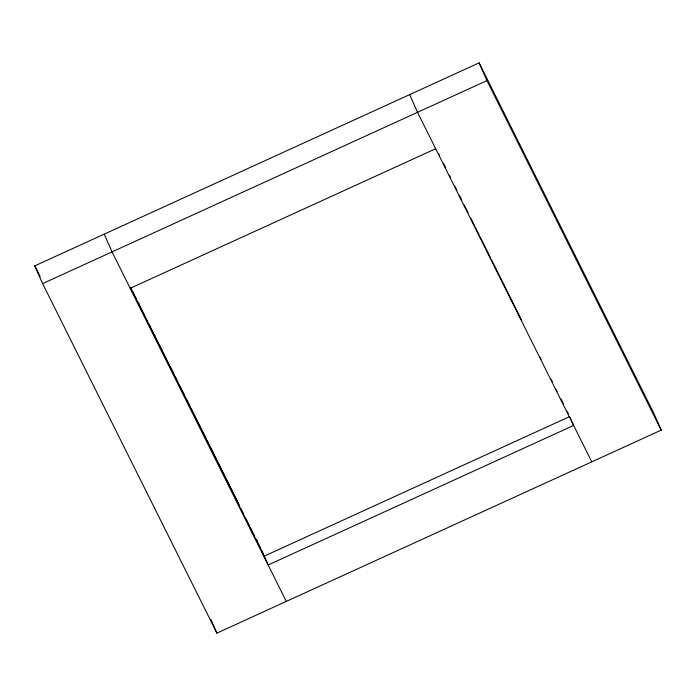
<?xml version="1.0" encoding="UTF-8"?>
<svg xmlns="http://www.w3.org/2000/svg" width="696" height="696" viewBox="0 0 696 696"><rect width="100%" height="100%" fill="white"/><g stroke="black" fill="none" stroke-linecap="round" stroke-linejoin="round"><path stroke-width="1.04" d="M34.8 265.863L479.118 62.875L653.379 412.389L661.2 430.137L216.882 633.125L42.621 283.611L34.8 265.863L40.124 276.547M42.621 283.611L486.939 80.614L661.2 430.137M130.196 288.301L435.661 148.744M569.711 416.573L264.245 556.13L130.639 288.161M438.532 153.468L439.498 155.408M443.378 163.177L445.797 168.032M449.668 175.792L450.634 177.741M454.505 185.501L456.924 190.356M459.351 195.211L461.77 200.065M464.188 204.92L468.06 212.689M470.479 217.544L474.35 225.313M475.325 227.253L479.196 235.022M480.162 236.962L490.332 257.346M491.298 259.286L521.791 320.456M540.183 357.353L541.157 359.293M551.319 379.677L552.285 381.617M556.156 389.386L557.131 391.326M561.002 399.095L563.421 403.95M567.292 411.719L568.258 413.659M591.774 461.848L417.513 112.334L409.692 94.595M138.591 303.082L139.565 305.022M143.437 312.791L144.403 314.731M149.727 325.415L150.693 327.355M154.564 335.124L155.539 337.064M159.41 344.833L161.829 349.688M165.7 357.448L166.666 359.388M170.537 367.157L172.965 372.012M175.383 376.867L177.802 381.721M180.221 386.576L184.092 394.345M186.519 399.2L188.938 404.054M191.356 408.909L195.228 416.678M196.194 418.618L206.364 439.002M207.33 440.942L239.276 505.026M256.224 539.008L257.189 540.949M130.944 288.074L131.909 290.023M132.875 291.963L136.747 299.724M137.721 301.673L143.045 312.347M144.011 314.288L147.883 322.057M148.848 323.997L238.406 503.608M240.825 508.463L243.243 513.317M245.662 518.172L249.533 525.941M250.508 527.881L254.379 535.65M256.798 540.505L260.669 548.274M286.308 601.405L112.047 251.891L104.226 234.152M479.118 62.875L486.939 80.614M570.146 417.556L573.626 425.439L268.151 564.995L261.635 550.214M210.801 619.327L216.882 633.125"/></g></svg>
